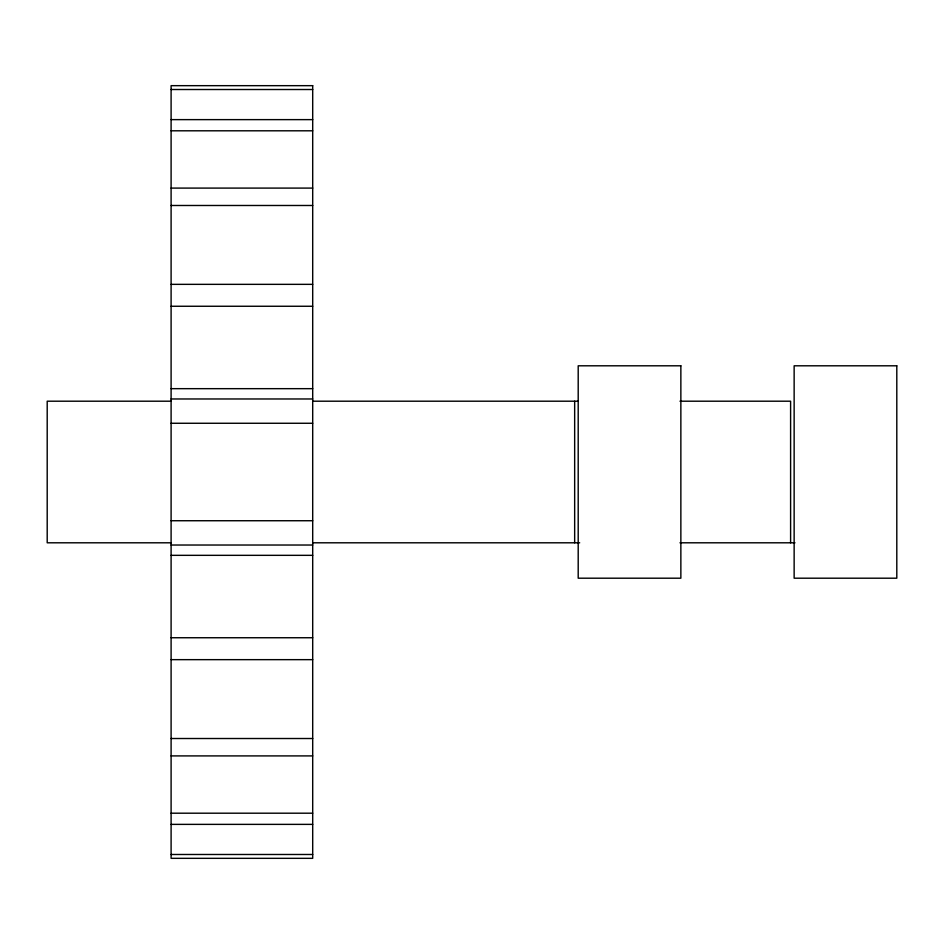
<?xml version="1.0" encoding="UTF-8"?>
<svg xmlns="http://www.w3.org/2000/svg" width="944" height="944" viewBox="0 0 944 944"><rect width="100%" height="100%" fill="white"/><g stroke="black" fill="none" stroke-linecap="round" stroke-linejoin="round"><path stroke-width="1.42" d="M171.1 89.515L312.7 89.515M171.1 119.628L312.7 119.628M171.1 130.803L312.7 130.803M171.1 188.092L312.7 188.092M171.1 205.485L312.7 205.485M171.1 284.345L312.7 284.345M171.1 306.257L312.7 306.257M171.1 388.668L312.7 388.668M171.1 398.97L312.7 398.97M171.1 401.2L47.2 401.2L47.2 542.8L171.1 542.8M312.7 401.2L578.2 401.2M679.975 401.2L790.6 401.2L790.6 542.8M171.1 423.266L312.7 423.266M171.1 520.734L312.7 520.734M312.7 542.8L579.675 542.8M679.975 542.8L794.966 542.8M171.1 545.03L312.7 545.03M171.1 555.332L312.7 555.332M171.1 637.743L312.7 637.743M171.1 659.655L312.7 659.655M171.1 738.515L312.7 738.515M171.1 755.908L312.7 755.908M171.1 813.197L312.7 813.197M171.1 824.372L312.7 824.372M171.1 854.485L312.7 854.485M574.66 401.2L574.66 542.8M312.7 85.668L171.1 85.668L171.1 858.332L312.7 858.332L312.7 85.668M680.86 365.8L578.2 365.8L578.2 578.2L680.86 578.2L680.86 365.8M896.8 365.8L794.14 365.8L794.14 578.2L896.8 578.2L896.8 365.8"/></g></svg>
